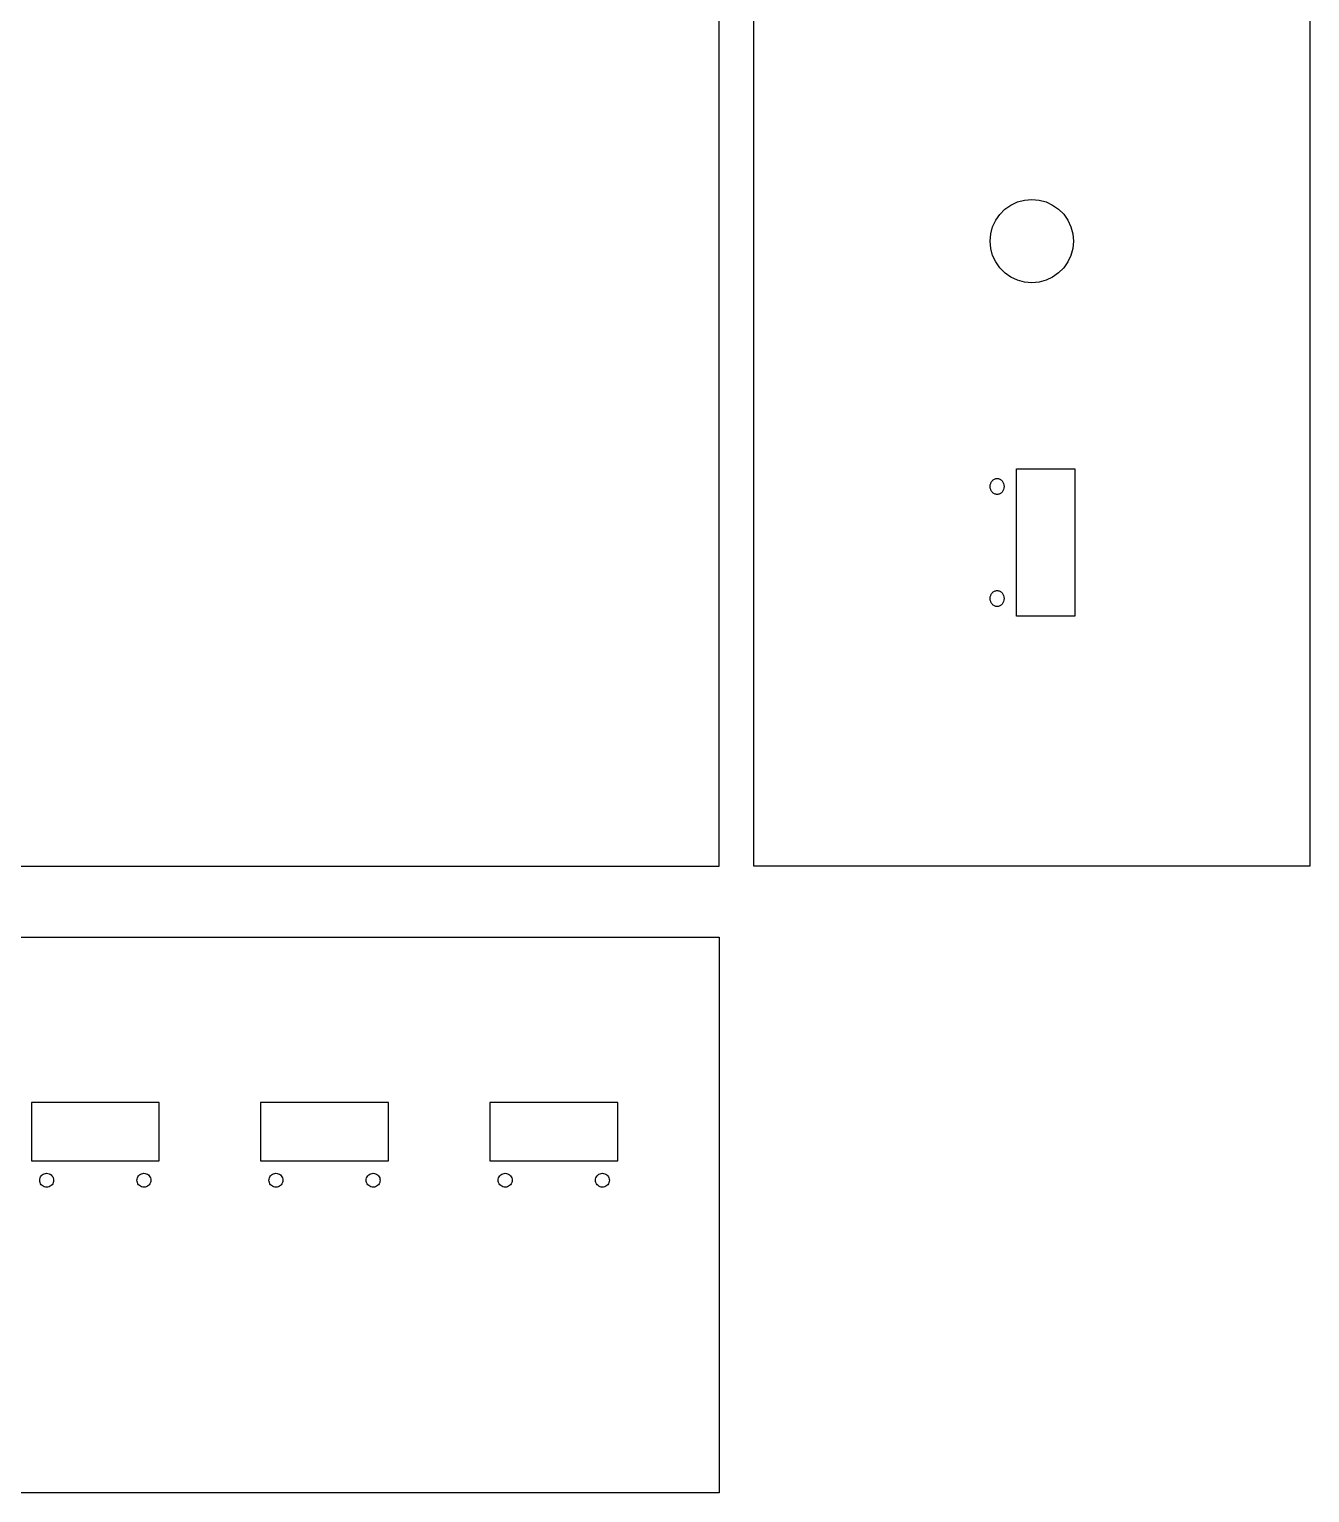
# Model space of a CAD drawing. Extents: x -706 to 40, y -76 to 424.
# Drawn here: x -144.3 to 40, y -75.7 to 135 of the extents above; entities that cross this region are included whole.
import ezdxf

# ---------------------------------------------------------------- set-up
doc = ezdxf.new("R2010")
doc.units = 0
doc.header["$MEASUREMENT"] = 0
doc.layers.add('Sketch4', color=7, linetype='Continuous')

msp = doc.modelspace()

# ---------------------------------------------------------------- linework, layer by layer
at = {"layer": 'Sketch4'}
for p, q in [((-45, 15.57, 2.99), (-45, 335.5, 2.99)), ((40, 335.5, 2.99), (40, 15.57, 2.99)), ((-40, 14.5, 2.99), (-40, 334.43, 2.99)), ((-3.86, 109.09, 2.99), (-3, 109.69, 2.99)), ((-3, 109.69, 2.99), (-2.06, 110.14, 2.99)), ((-2.06, 110.14, 2.99), (-1.05, 110.41, 2.99)), ((-1.05, 110.41, 2.99), (0, 110.5, 2.99)), ((0, 110.5, 2.99), (1.04, 110.41, 2.99)), ((1.04, 110.41, 2.99), (2.05, 110.14, 2.99)), ((2.05, 110.14, 2.99), (3, 109.7, 2.99)), ((3, 109.7, 2.99), (3.85, 109.1, 2.99)), ((-5.64, 106.55, 2.99), (-5.2, 107.5, 2.99)), ((-5.2, 107.5, 2.99), (-4.6, 108.35, 2.99)), ((-4.6, 108.35, 2.99), (-3.86, 109.09, 2.99)), ((3.85, 109.1, 2.99), (4.59, 108.36, 2.99)), ((4.59, 108.36, 2.99), (5.19, 107.5, 2.99)), ((5.19, 107.5, 2.99), (5.64, 106.56, 2.99)), ((-6, 104.5, 2.99), (-5.91, 105.54, 2.99)), ((-5.91, 105.54, 2.99), (-5.64, 106.55, 2.99)), ((5.64, 106.56, 2.99), (5.91, 105.55, 2.99)), ((5.91, 105.55, 2.99), (6, 104.5, 2.99)), ((-5.91, 103.45, 2.99), (-6, 104.5, 2.99)), ((-5.64, 102.44, 2.99), (-5.91, 103.45, 2.99)), ((5.91, 103.46, 2.99), (5.64, 102.45, 2.99)), ((6, 104.5, 2.99), (5.91, 103.46, 2.99)), ((-5.19, 101.5, 2.99), (-5.64, 102.44, 2.99)), ((-4.59, 100.64, 2.99), (-5.19, 101.5, 2.99)), ((5.2, 101.5, 2.99), (4.6, 100.65, 2.99)), ((5.64, 102.45, 2.99), (5.2, 101.5, 2.99)), ((-3.85, 99.9, 2.99), (-4.59, 100.64, 2.99)), ((-3, 99.3, 2.99), (-3.85, 99.9, 2.99)), ((-2.05, 98.86, 2.99), (-3, 99.3, 2.99)), ((3, 99.31, 2.99), (2.06, 98.86, 2.99)), ((3.86, 99.91, 2.99), (3, 99.31, 2.99)), ((4.6, 100.65, 2.99), (3.86, 99.91, 2.99)), ((-1.04, 98.59, 2.99), (-2.05, 98.86, 2.99)), ((0, 98.5, 2.99), (-1.04, 98.59, 2.99)), ((1.05, 98.59, 2.99), (0, 98.5, 2.99)), ((2.06, 98.86, 2.99), (1.05, 98.59, 2.99)), ((-2.2, 71.7, 2.99), (6.17, 71.7, 2.99)), ((-2.2, 71.63, 2.99), (-2.2, 71.7, 2.99)), ((6.17, 71.7, 2.99), (6.2, 71.7, 2.99)), ((6.2, 71.7, 2.99), (6.2, 50.57, 2.99)), ((-5.98, 69.39, 2.99), (-5.92, 69.61, 2.99)), ((-5.92, 69.61, 2.99), (-5.88, 69.71, 2.99)), ((-5.88, 69.71, 2.99), (-5.83, 69.81, 2.99)), ((-5.83, 69.81, 2.99), (-5.77, 69.9, 2.99)), ((-5.77, 69.9, 2.99), (-5.71, 69.98, 2.99)), ((-5.71, 69.98, 2.99), (-5.63, 70.06, 2.99)), ((-5.63, 70.06, 2.99), (-5.56, 70.12, 2.99)), ((-5.56, 70.12, 2.99), (-5.47, 70.18, 2.99)), ((-5.47, 70.18, 2.99), (-5.38, 70.23, 2.99)), ((-5.38, 70.23, 2.99), (-5.29, 70.27, 2.99)), ((-5.29, 70.27, 2.99), (-5.2, 70.3, 2.99)), ((-5.2, 70.3, 2.99), (-5.1, 70.31, 2.99)), ((-5.1, 70.31, 2.99), (-5, 70.32, 2.99)), ((-5, 70.32, 2.99), (-4.9, 70.31, 2.99)), ((-4.9, 70.31, 2.99), (-4.8, 70.3, 2.99)), ((-4.8, 70.3, 2.99), (-4.71, 70.27, 2.99)), ((-4.71, 70.27, 2.99), (-4.62, 70.23, 2.99)), ((-4.62, 70.23, 2.99), (-4.53, 70.18, 2.99)), ((-4.53, 70.18, 2.99), (-4.44, 70.12, 2.99)), ((-4.44, 70.12, 2.99), (-4.37, 70.06, 2.99)), ((-4.37, 70.06, 2.99), (-4.29, 69.98, 2.99)), ((-4.29, 69.98, 2.99), (-4.23, 69.9, 2.99)), ((-4.23, 69.9, 2.99), (-4.17, 69.81, 2.99)), ((-4.17, 69.81, 2.99), (-4.12, 69.71, 2.99)), ((-4.12, 69.71, 2.99), (-4.08, 69.61, 2.99)), ((-4.08, 69.61, 2.99), (-4.02, 69.39, 2.99)), ((-2.2, 50.5, 2.99), (-2.2, 71.63, 2.99)), ((-6, 69.17, 2.99), (-5.98, 69.39, 2.99)), ((-5.98, 68.94, 2.99), (-6, 69.17, 2.99)), ((-5.92, 68.72, 2.99), (-5.98, 68.94, 2.99)), ((-5.88, 68.62, 2.99), (-5.92, 68.72, 2.99)), ((-5.83, 68.52, 2.99), (-5.88, 68.62, 2.99)), ((-5.77, 68.43, 2.99), (-5.83, 68.52, 2.99)), ((-5.71, 68.35, 2.99), (-5.77, 68.43, 2.99)), ((-5.63, 68.27, 2.99), (-5.71, 68.35, 2.99)), ((-5.56, 68.21, 2.99), (-5.63, 68.27, 2.99)), ((-5.47, 68.15, 2.99), (-5.56, 68.21, 2.99)), ((-5.38, 68.1, 2.99), (-5.47, 68.15, 2.99)), ((-5.29, 68.06, 2.99), (-5.38, 68.1, 2.99)), ((-5.2, 68.04, 2.99), (-5.29, 68.06, 2.99)), ((-5.1, 68.02, 2.99), (-5.2, 68.04, 2.99)), ((-5, 68.01, 2.99), (-5.1, 68.02, 2.99)), ((-4.9, 68.02, 2.99), (-5, 68.01, 2.99)), ((-4.8, 68.04, 2.99), (-4.9, 68.02, 2.99)), ((-4.71, 68.06, 2.99), (-4.8, 68.04, 2.99)), ((-4.62, 68.1, 2.99), (-4.71, 68.06, 2.99)), ((-4.53, 68.15, 2.99), (-4.62, 68.1, 2.99)), ((-4.44, 68.21, 2.99), (-4.53, 68.15, 2.99)), ((-4.37, 68.27, 2.99), (-4.44, 68.21, 2.99)), ((-4.29, 68.35, 2.99), (-4.37, 68.27, 2.99)), ((-4.23, 68.43, 2.99), (-4.29, 68.35, 2.99)), ((-4.17, 68.52, 2.99), (-4.23, 68.43, 2.99)), ((-4.12, 68.62, 2.99), (-4.17, 68.52, 2.99)), ((-4.08, 68.72, 2.99), (-4.12, 68.62, 2.99)), ((-4.02, 68.94, 2.99), (-4.08, 68.72, 2.99)), ((-4.02, 69.39, 2.99), (-4, 69.17, 2.99)), ((-4, 69.17, 2.99), (-4.02, 68.94, 2.99)), ((-6, 53.03, 2.99), (-5.98, 53.26, 2.99)), ((-5.98, 52.81, 2.99), (-6, 53.03, 2.99)), ((-5.98, 53.26, 2.99), (-5.92, 53.48, 2.99)), ((-5.92, 52.59, 2.99), (-5.98, 52.81, 2.99)), ((-5.92, 53.48, 2.99), (-5.88, 53.58, 2.99)), ((-5.88, 53.58, 2.99), (-5.83, 53.67, 2.99)), ((-5.83, 53.67, 2.99), (-5.77, 53.77, 2.99)), ((-5.77, 53.77, 2.99), (-5.71, 53.85, 2.99)), ((-5.71, 53.85, 2.99), (-5.63, 53.93, 2.99)), ((-5.63, 53.93, 2.99), (-5.56, 53.99, 2.99)), ((-5.56, 53.99, 2.99), (-5.47, 54.05, 2.99)), ((-5.47, 54.05, 2.99), (-5.38, 54.1, 2.99)), ((-5.38, 54.1, 2.99), (-5.29, 54.14, 2.99)), ((-5.29, 54.14, 2.99), (-5.2, 54.16, 2.99)), ((-5.2, 54.16, 2.99), (-5.1, 54.18, 2.99)), ((-5.1, 54.18, 2.99), (-5, 54.19, 2.99)), ((-5, 54.19, 2.99), (-4.9, 54.18, 2.99)), ((-4.9, 54.18, 2.99), (-4.8, 54.16, 2.99)), ((-4.8, 54.16, 2.99), (-4.71, 54.14, 2.99)), ((-4.71, 54.14, 2.99), (-4.62, 54.1, 2.99)), ((-4.62, 54.1, 2.99), (-4.53, 54.05, 2.99)), ((-4.53, 54.05, 2.99), (-4.44, 53.99, 2.99)), ((-4.44, 53.99, 2.99), (-4.37, 53.93, 2.99)), ((-4.37, 53.93, 2.99), (-4.29, 53.85, 2.99)), ((-4.29, 53.85, 2.99), (-4.23, 53.77, 2.99)), ((-4.23, 53.77, 2.99), (-4.17, 53.67, 2.99)), ((-4.17, 53.67, 2.99), (-4.12, 53.58, 2.99)), ((-4.12, 53.58, 2.99), (-4.08, 53.48, 2.99)), ((-4.08, 53.48, 2.99), (-4.02, 53.26, 2.99)), ((-4.02, 52.81, 2.99), (-4.08, 52.59, 2.99)), ((-4.02, 53.26, 2.99), (-4, 53.03, 2.99)), ((-4, 53.03, 2.99), (-4.02, 52.81, 2.99)), ((-5.88, 52.49, 2.99), (-5.92, 52.59, 2.99)), ((-5.83, 52.39, 2.99), (-5.88, 52.49, 2.99)), ((-5.77, 52.3, 2.99), (-5.83, 52.39, 2.99)), ((-5.71, 52.22, 2.99), (-5.77, 52.3, 2.99)), ((-5.63, 52.14, 2.99), (-5.71, 52.22, 2.99)), ((-5.56, 52.08, 2.99), (-5.63, 52.14, 2.99)), ((-5.47, 52.02, 2.99), (-5.56, 52.08, 2.99)), ((-5.38, 51.97, 2.99), (-5.47, 52.02, 2.99)), ((-5.29, 51.93, 2.99), (-5.38, 51.97, 2.99)), ((-5.2, 51.9, 2.99), (-5.29, 51.93, 2.99)), ((-5.1, 51.89, 2.99), (-5.2, 51.9, 2.99)), ((-5, 51.88, 2.99), (-5.1, 51.89, 2.99)), ((-4.9, 51.89, 2.99), (-5, 51.88, 2.99)), ((-4.8, 51.9, 2.99), (-4.9, 51.89, 2.99)), ((-4.71, 51.93, 2.99), (-4.8, 51.9, 2.99)), ((-4.62, 51.97, 2.99), (-4.71, 51.93, 2.99)), ((-4.53, 52.02, 2.99), (-4.62, 51.97, 2.99)), ((-4.44, 52.08, 2.99), (-4.53, 52.02, 2.99)), ((-4.37, 52.14, 2.99), (-4.44, 52.08, 2.99)), ((-4.29, 52.22, 2.99), (-4.37, 52.14, 2.99)), ((-4.23, 52.3, 2.99), (-4.29, 52.22, 2.99)), ((-4.17, 52.39, 2.99), (-4.23, 52.3, 2.99)), ((-4.12, 52.49, 2.99), (-4.17, 52.39, 2.99)), ((-4.08, 52.59, 2.99), (-4.12, 52.49, 2.99)), ((-2.17, 50.5, 2.99), (-2.2, 50.5, 2.99)), ((6.2, 50.5, 2.99), (-2.17, 50.5, 2.99)), ((6.2, 50.57, 2.99), (6.2, 50.5, 2.99)), ((-45, 14.5, 2.99), (-45, 15.57, 2.99)), ((40, 15.57, 2.99), (40, 14.5, 2.99)), ((-322.67, 14.5, 2.99), (-45, 14.5, 2.99)), ((-39.73, 14.5, 2.99), (-40, 14.5, 2.99)), ((40, 14.5, 2.99), (-39.73, 14.5, 2.99)), ((-323.6, 4.26, 2.99), (-45.93, 4.26, 2.99)), ((-45.93, 4.26, 2.99), (-45, 4.26, 2.99)), ((-45, 4.26, 2.99), (-45, -75.47, 2.99)), ((-144, -19.54, 2.99), (-144, -27.91, 2.99)), ((-143.94, -19.54, 2.99), (-144, -19.54, 2.99)), ((-125.6, -19.54, 2.99), (-143.94, -19.54, 2.99)), ((-125.6, -19.56, 2.99), (-125.6, -19.54, 2.99)), ((-125.6, -27.94, 2.99), (-125.6, -19.56, 2.99)), ((-110.94, -19.54, 2.99), (-111, -19.54, 2.99)), ((-111, -19.54, 2.99), (-111, -27.91, 2.99)), ((-92.6, -19.54, 2.99), (-110.94, -19.54, 2.99)), ((-92.6, -19.56, 2.99), (-92.6, -19.54, 2.99)), ((-92.6, -27.94, 2.99), (-92.6, -19.56, 2.99)), ((-78, -19.54, 2.99), (-78, -27.91, 2.99)), ((-77.94, -19.54, 2.99), (-78, -19.54, 2.99)), ((-59.6, -19.54, 2.99), (-77.94, -19.54, 2.99)), ((-59.6, -19.56, 2.99), (-59.6, -19.54, 2.99)), ((-59.6, -27.94, 2.99), (-59.6, -19.56, 2.99)), ((-144, -27.91, 2.99), (-144, -27.94, 2.99)), ((-144, -27.94, 2.99), (-125.66, -27.94, 2.99)), ((-125.66, -27.94, 2.99), (-125.6, -27.94, 2.99)), ((-111, -27.91, 2.99), (-111, -27.94, 2.99)), ((-111, -27.94, 2.99), (-92.66, -27.94, 2.99)), ((-92.66, -27.94, 2.99), (-92.6, -27.94, 2.99)), ((-78, -27.91, 2.99), (-78, -27.94, 2.99)), ((-78, -27.94, 2.99), (-59.66, -27.94, 2.99)), ((-59.66, -27.94, 2.99), (-59.6, -27.94, 2.99)), ((-142.8, -30.74, 2.99), (-142.79, -30.56, 2.99)), ((-142.79, -30.91, 2.99), (-142.8, -30.74, 2.99)), ((-142.79, -30.56, 2.99), (-142.74, -30.39, 2.99)), ((-142.74, -31.08, 2.99), (-142.79, -30.91, 2.99)), ((-142.74, -30.39, 2.99), (-142.67, -30.24, 2.99)), ((-142.67, -31.24, 2.99), (-142.74, -31.08, 2.99)), ((-142.67, -30.24, 2.99), (-142.57, -30.09, 2.99)), ((-142.57, -31.38, 2.99), (-142.67, -31.24, 2.99)), ((-142.57, -30.09, 2.99), (-142.44, -29.97, 2.99)), ((-142.44, -31.5, 2.99), (-142.57, -31.38, 2.99)), ((-142.44, -29.97, 2.99), (-142.3, -29.87, 2.99)), ((-142.3, -31.6, 2.99), (-142.44, -31.5, 2.99)), ((-142.3, -29.87, 2.99), (-142.14, -29.8, 2.99)), ((-142.14, -31.68, 2.99), (-142.3, -31.6, 2.99)), ((-142.14, -29.8, 2.99), (-141.97, -29.75, 2.99)), ((-141.97, -29.75, 2.99), (-141.8, -29.74, 2.99)), ((-141.8, -29.74, 2.99), (-141.63, -29.75, 2.99)), ((-141.63, -29.75, 2.99), (-141.46, -29.8, 2.99)), ((-141.46, -29.8, 2.99), (-141.3, -29.87, 2.99)), ((-141.3, -31.6, 2.99), (-141.46, -31.68, 2.99)), ((-141.3, -29.87, 2.99), (-141.16, -29.97, 2.99)), ((-141.16, -31.5, 2.99), (-141.3, -31.6, 2.99)), ((-141.16, -29.97, 2.99), (-141.04, -30.09, 2.99)), ((-141.03, -31.38, 2.99), (-141.16, -31.5, 2.99)), ((-141.04, -30.09, 2.99), (-140.93, -30.24, 2.99)), ((-140.93, -31.24, 2.99), (-141.03, -31.38, 2.99)), ((-140.93, -30.24, 2.99), (-140.86, -30.39, 2.99)), ((-140.86, -31.08, 2.99), (-140.93, -31.24, 2.99)), ((-140.86, -30.39, 2.99), (-140.82, -30.56, 2.99)), ((-140.82, -30.91, 2.99), (-140.86, -31.08, 2.99)), ((-140.82, -30.56, 2.99), (-140.8, -30.74, 2.99)), ((-140.8, -30.74, 2.99), (-140.82, -30.91, 2.99)), ((-128.8, -30.74, 2.99), (-128.79, -30.56, 2.99)), ((-128.79, -30.91, 2.99), (-128.8, -30.74, 2.99)), ((-128.79, -30.56, 2.99), (-128.74, -30.39, 2.99)), ((-128.74, -31.08, 2.99), (-128.79, -30.91, 2.99)), ((-128.74, -30.39, 2.99), (-128.67, -30.24, 2.99)), ((-128.67, -31.24, 2.99), (-128.74, -31.08, 2.99)), ((-128.67, -30.24, 2.99), (-128.57, -30.09, 2.99)), ((-128.57, -31.38, 2.99), (-128.67, -31.24, 2.99)), ((-128.57, -30.09, 2.99), (-128.44, -29.97, 2.99)), ((-128.44, -31.5, 2.99), (-128.57, -31.38, 2.99)), ((-128.44, -29.97, 2.99), (-128.3, -29.87, 2.99)), ((-128.3, -31.6, 2.99), (-128.44, -31.5, 2.99)), ((-128.3, -29.87, 2.99), (-128.14, -29.8, 2.99)), ((-128.14, -31.68, 2.99), (-128.3, -31.6, 2.99)), ((-128.14, -29.8, 2.99), (-127.97, -29.75, 2.99)), ((-127.97, -29.75, 2.99), (-127.8, -29.74, 2.99)), ((-127.8, -29.74, 2.99), (-127.63, -29.75, 2.99)), ((-127.63, -29.75, 2.99), (-127.46, -29.8, 2.99)), ((-127.46, -29.8, 2.99), (-127.3, -29.87, 2.99)), ((-127.3, -31.6, 2.99), (-127.46, -31.68, 2.99)), ((-127.3, -29.87, 2.99), (-127.16, -29.97, 2.99)), ((-127.16, -31.5, 2.99), (-127.3, -31.6, 2.99)), ((-127.16, -29.97, 2.99), (-127.04, -30.09, 2.99)), ((-127.03, -31.38, 2.99), (-127.16, -31.5, 2.99)), ((-127.04, -30.09, 2.99), (-126.93, -30.24, 2.99)), ((-126.93, -31.24, 2.99), (-127.03, -31.38, 2.99)), ((-126.93, -30.24, 2.99), (-126.86, -30.39, 2.99)), ((-126.86, -31.08, 2.99), (-126.93, -31.24, 2.99)), ((-126.86, -30.39, 2.99), (-126.82, -30.56, 2.99)), ((-126.82, -30.91, 2.99), (-126.86, -31.08, 2.99)), ((-126.82, -30.56, 2.99), (-126.8, -30.74, 2.99)), ((-126.8, -30.74, 2.99), (-126.82, -30.91, 2.99)), ((-109.8, -30.74, 2.99), (-109.79, -30.56, 2.99)), ((-109.79, -30.91, 2.99), (-109.8, -30.74, 2.99)), ((-109.79, -30.56, 2.99), (-109.74, -30.39, 2.99)), ((-109.74, -31.08, 2.99), (-109.79, -30.91, 2.99)), ((-109.74, -30.39, 2.99), (-109.67, -30.24, 2.99)), ((-109.67, -31.24, 2.99), (-109.74, -31.08, 2.99)), ((-109.67, -30.24, 2.99), (-109.57, -30.09, 2.99)), ((-109.57, -31.38, 2.99), (-109.67, -31.24, 2.99)), ((-109.57, -30.09, 2.99), (-109.44, -29.97, 2.99)), ((-109.44, -31.5, 2.99), (-109.57, -31.38, 2.99)), ((-109.44, -29.97, 2.99), (-109.3, -29.87, 2.99)), ((-109.3, -31.6, 2.99), (-109.44, -31.5, 2.99)), ((-109.3, -29.87, 2.99), (-109.14, -29.8, 2.99)), ((-109.14, -31.68, 2.99), (-109.3, -31.6, 2.99)), ((-109.14, -29.8, 2.99), (-108.97, -29.75, 2.99)), ((-108.97, -29.75, 2.99), (-108.8, -29.74, 2.99)), ((-108.8, -29.74, 2.99), (-108.63, -29.75, 2.99)), ((-108.63, -29.75, 2.99), (-108.46, -29.8, 2.99)), ((-108.46, -29.8, 2.99), (-108.3, -29.87, 2.99)), ((-108.3, -31.6, 2.99), (-108.46, -31.68, 2.99)), ((-108.3, -29.87, 2.99), (-108.16, -29.97, 2.99)), ((-108.16, -31.5, 2.99), (-108.3, -31.6, 2.99)), ((-108.16, -29.97, 2.99), (-108.04, -30.09, 2.99)), ((-108.03, -31.38, 2.99), (-108.16, -31.5, 2.99)), ((-108.04, -30.09, 2.99), (-107.93, -30.24, 2.99)), ((-107.93, -31.24, 2.99), (-108.03, -31.38, 2.99)), ((-107.93, -30.24, 2.99), (-107.86, -30.39, 2.99)), ((-107.86, -31.08, 2.99), (-107.93, -31.24, 2.99)), ((-107.86, -30.39, 2.99), (-107.82, -30.56, 2.99)), ((-107.82, -30.91, 2.99), (-107.86, -31.08, 2.99)), ((-107.82, -30.56, 2.99), (-107.8, -30.74, 2.99)), ((-107.8, -30.74, 2.99), (-107.82, -30.91, 2.99)), ((-95.8, -30.74, 2.99), (-95.79, -30.56, 2.99)), ((-95.79, -30.91, 2.99), (-95.8, -30.74, 2.99)), ((-95.79, -30.56, 2.99), (-95.74, -30.39, 2.99)), ((-95.74, -31.08, 2.99), (-95.79, -30.91, 2.99)), ((-95.74, -30.39, 2.99), (-95.67, -30.24, 2.99)), ((-95.67, -31.24, 2.99), (-95.74, -31.08, 2.99)), ((-95.67, -30.24, 2.99), (-95.57, -30.09, 2.99)), ((-95.57, -31.38, 2.99), (-95.67, -31.24, 2.99)), ((-95.57, -30.09, 2.99), (-95.44, -29.97, 2.99)), ((-95.44, -31.5, 2.99), (-95.57, -31.38, 2.99)), ((-95.44, -29.97, 2.99), (-95.3, -29.87, 2.99)), ((-95.3, -31.6, 2.99), (-95.44, -31.5, 2.99)), ((-95.3, -29.87, 2.99), (-95.14, -29.8, 2.99)), ((-95.14, -31.68, 2.99), (-95.3, -31.6, 2.99)), ((-95.14, -29.8, 2.99), (-94.97, -29.75, 2.99)), ((-94.97, -29.75, 2.99), (-94.8, -29.74, 2.99)), ((-94.8, -29.74, 2.99), (-94.63, -29.75, 2.99)), ((-94.63, -29.75, 2.99), (-94.46, -29.8, 2.99)), ((-94.46, -29.8, 2.99), (-94.3, -29.87, 2.99)), ((-94.3, -31.6, 2.99), (-94.46, -31.68, 2.99)), ((-94.3, -29.87, 2.99), (-94.16, -29.97, 2.99)), ((-94.16, -31.5, 2.99), (-94.3, -31.6, 2.99)), ((-94.16, -29.97, 2.99), (-94.04, -30.09, 2.99)), ((-94.03, -31.38, 2.99), (-94.16, -31.5, 2.99)), ((-94.04, -30.09, 2.99), (-93.93, -30.24, 2.99)), ((-93.93, -31.24, 2.99), (-94.03, -31.38, 2.99)), ((-93.93, -30.24, 2.99), (-93.86, -30.39, 2.99)), ((-93.86, -31.08, 2.99), (-93.93, -31.24, 2.99)), ((-93.86, -30.39, 2.99), (-93.82, -30.56, 2.99)), ((-93.82, -30.91, 2.99), (-93.86, -31.08, 2.99)), ((-93.82, -30.56, 2.99), (-93.8, -30.74, 2.99)), ((-93.8, -30.74, 2.99), (-93.82, -30.91, 2.99)), ((-76.8, -30.74, 2.99), (-76.79, -30.56, 2.99)), ((-76.79, -30.91, 2.99), (-76.8, -30.74, 2.99)), ((-76.79, -30.56, 2.99), (-76.74, -30.39, 2.99)), ((-76.74, -31.08, 2.99), (-76.79, -30.91, 2.99)), ((-76.74, -30.39, 2.99), (-76.67, -30.24, 2.99)), ((-76.67, -31.24, 2.99), (-76.74, -31.08, 2.99)), ((-76.67, -30.24, 2.99), (-76.57, -30.09, 2.99)), ((-76.57, -31.38, 2.99), (-76.67, -31.24, 2.99)), ((-76.57, -30.09, 2.99), (-76.44, -29.97, 2.99)), ((-76.44, -31.5, 2.99), (-76.57, -31.38, 2.99)), ((-76.44, -29.97, 2.99), (-76.3, -29.87, 2.99)), ((-76.3, -31.6, 2.99), (-76.44, -31.5, 2.99)), ((-76.3, -29.87, 2.99), (-76.14, -29.8, 2.99)), ((-76.14, -31.68, 2.99), (-76.3, -31.6, 2.99)), ((-76.14, -29.8, 2.99), (-75.97, -29.75, 2.99)), ((-75.97, -29.75, 2.99), (-75.8, -29.74, 2.99)), ((-75.8, -29.74, 2.99), (-75.63, -29.75, 2.99)), ((-75.63, -29.75, 2.99), (-75.46, -29.8, 2.99)), ((-75.46, -29.8, 2.99), (-75.3, -29.87, 2.99)), ((-75.3, -31.6, 2.99), (-75.46, -31.68, 2.99)), ((-75.3, -29.87, 2.99), (-75.16, -29.97, 2.99)), ((-75.16, -31.5, 2.99), (-75.3, -31.6, 2.99)), ((-75.16, -29.97, 2.99), (-75.04, -30.09, 2.99)), ((-75.03, -31.38, 2.99), (-75.16, -31.5, 2.99)), ((-75.04, -30.09, 2.99), (-74.93, -30.24, 2.99)), ((-74.93, -31.24, 2.99), (-75.03, -31.38, 2.99)), ((-74.93, -30.24, 2.99), (-74.86, -30.39, 2.99)), ((-74.86, -31.08, 2.99), (-74.93, -31.24, 2.99)), ((-74.86, -30.39, 2.99), (-74.82, -30.56, 2.99)), ((-74.82, -30.91, 2.99), (-74.86, -31.08, 2.99)), ((-74.82, -30.56, 2.99), (-74.8, -30.74, 2.99)), ((-74.8, -30.74, 2.99), (-74.82, -30.91, 2.99)), ((-62.8, -30.74, 2.99), (-62.79, -30.56, 2.99)), ((-62.79, -30.91, 2.99), (-62.8, -30.74, 2.99)), ((-62.79, -30.56, 2.99), (-62.74, -30.39, 2.99)), ((-62.74, -31.08, 2.99), (-62.79, -30.91, 2.99)), ((-62.74, -30.39, 2.99), (-62.67, -30.24, 2.99)), ((-62.67, -31.24, 2.99), (-62.74, -31.08, 2.99)), ((-62.67, -30.24, 2.99), (-62.57, -30.09, 2.99)), ((-62.57, -31.38, 2.99), (-62.67, -31.24, 2.99)), ((-62.57, -30.09, 2.99), (-62.44, -29.97, 2.99)), ((-62.44, -31.5, 2.99), (-62.57, -31.38, 2.99)), ((-62.44, -29.97, 2.99), (-62.3, -29.87, 2.99)), ((-62.3, -31.6, 2.99), (-62.44, -31.5, 2.99)), ((-62.3, -29.87, 2.99), (-62.14, -29.8, 2.99)), ((-62.14, -31.68, 2.99), (-62.3, -31.6, 2.99)), ((-62.14, -29.8, 2.99), (-61.97, -29.75, 2.99)), ((-61.97, -29.75, 2.99), (-61.8, -29.74, 2.99)), ((-61.8, -29.74, 2.99), (-61.63, -29.75, 2.99)), ((-61.63, -29.75, 2.99), (-61.46, -29.8, 2.99)), ((-61.46, -29.8, 2.99), (-61.3, -29.87, 2.99)), ((-61.3, -31.6, 2.99), (-61.46, -31.68, 2.99)), ((-61.3, -29.87, 2.99), (-61.16, -29.97, 2.99)), ((-61.16, -31.5, 2.99), (-61.3, -31.6, 2.99)), ((-61.16, -29.97, 2.99), (-61.04, -30.09, 2.99)), ((-61.03, -31.38, 2.99), (-61.16, -31.5, 2.99)), ((-61.04, -30.09, 2.99), (-60.93, -30.24, 2.99)), ((-60.93, -31.24, 2.99), (-61.03, -31.38, 2.99)), ((-60.93, -30.24, 2.99), (-60.86, -30.39, 2.99)), ((-60.86, -31.08, 2.99), (-60.93, -31.24, 2.99)), ((-60.86, -30.39, 2.99), (-60.82, -30.56, 2.99)), ((-60.82, -30.91, 2.99), (-60.86, -31.08, 2.99)), ((-60.82, -30.56, 2.99), (-60.8, -30.74, 2.99)), ((-60.8, -30.74, 2.99), (-60.82, -30.91, 2.99)), ((-141.97, -31.72, 2.99), (-142.14, -31.68, 2.99)), ((-141.8, -31.74, 2.99), (-141.97, -31.72, 2.99)), ((-141.63, -31.72, 2.99), (-141.8, -31.74, 2.99)), ((-141.46, -31.68, 2.99), (-141.63, -31.72, 2.99)), ((-127.97, -31.72, 2.99), (-128.14, -31.68, 2.99)), ((-127.8, -31.74, 2.99), (-127.97, -31.72, 2.99)), ((-127.63, -31.72, 2.99), (-127.8, -31.74, 2.99)), ((-127.46, -31.68, 2.99), (-127.63, -31.72, 2.99)), ((-108.97, -31.72, 2.99), (-109.14, -31.68, 2.99)), ((-108.8, -31.74, 2.99), (-108.97, -31.72, 2.99)), ((-108.63, -31.72, 2.99), (-108.8, -31.74, 2.99)), ((-108.46, -31.68, 2.99), (-108.63, -31.72, 2.99)), ((-94.97, -31.72, 2.99), (-95.14, -31.68, 2.99)), ((-94.8, -31.74, 2.99), (-94.97, -31.72, 2.99)), ((-94.63, -31.72, 2.99), (-94.8, -31.74, 2.99)), ((-94.46, -31.68, 2.99), (-94.63, -31.72, 2.99)), ((-75.97, -31.72, 2.99), (-76.14, -31.68, 2.99)), ((-75.8, -31.74, 2.99), (-75.97, -31.72, 2.99)), ((-75.63, -31.72, 2.99), (-75.8, -31.74, 2.99)), ((-75.46, -31.68, 2.99), (-75.63, -31.72, 2.99)), ((-61.97, -31.72, 2.99), (-62.14, -31.68, 2.99)), ((-61.8, -31.74, 2.99), (-61.97, -31.72, 2.99)), ((-61.63, -31.72, 2.99), (-61.8, -31.74, 2.99)), ((-61.46, -31.68, 2.99), (-61.63, -31.72, 2.99)), ((-45, -75.74, 2.99), (-322.67, -75.74, 2.99)), ((-45, -75.47, 2.99), (-45, -75.74, 2.99))]:
    msp.add_line(p, q, dxfattribs=at)

doc.saveas('drawing.dxf')
